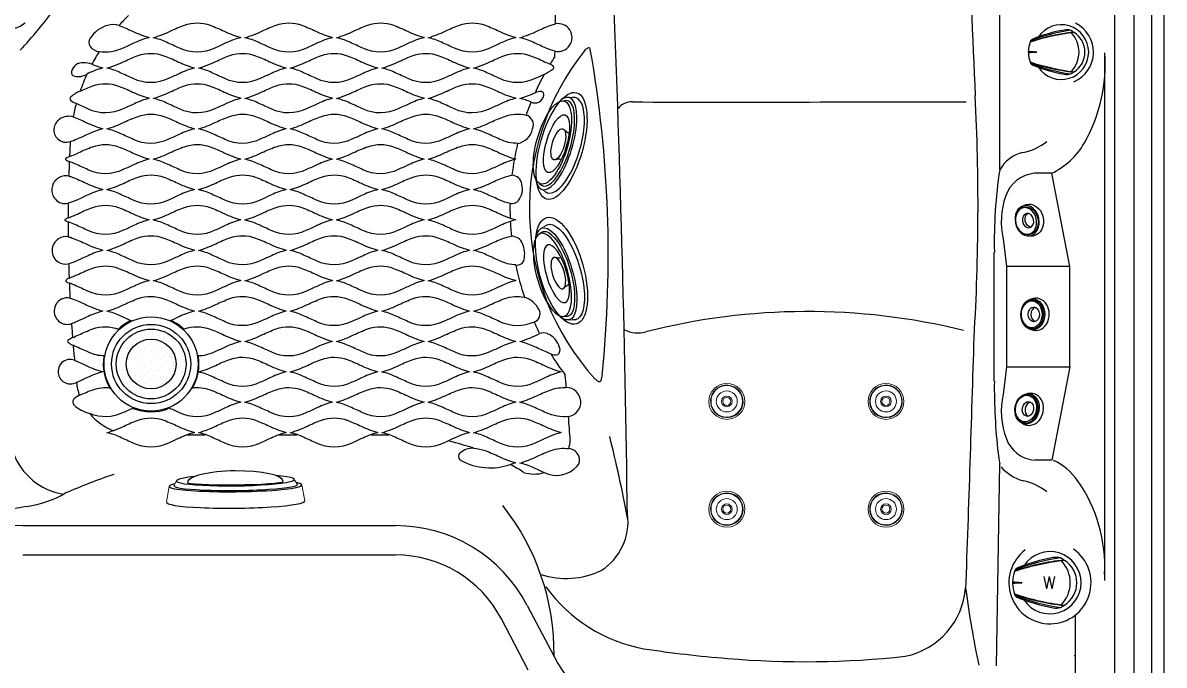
# Model space of a CAD drawing. Extents: x 943 to 1030, y 781 to 934.
# Drawn here: x 972.9 to 1030.1, y 821.5 to 853.8 of the extents above; entities that cross this region are included whole.
import ezdxf

# ---------------------------------------------------------------- set-up
doc = ezdxf.new("R2010")
doc.units = 0
doc.header["$MEASUREMENT"] = 0
doc.layers.add('1', color=4, linetype='Continuous')
doc.styles.get("Standard").update_dxf_attribs({"font": 'simplex.shx', "height": 20})

# ---------------------------------------------------------------- blocks, each defined once
blk = doc.blocks.new('2014AV')
at = {"layer": '1', "color": 4, "linetype": 'Continuous'}
for p, q in [((0.59, 1.004), (0.59, 0.984)), ((-1.575, 0.526), (-1.575, 0.501)), ((-1.575, -0.526), (-1.575, -0.501)), ((0.59, -1.004), (0.59, -0.984))]:
    blk.add_line(p, q, dxfattribs=at)
for centre, radius, start, end in [((-0.026, 0), 1.375, 213.7428, 146.1868), ((-1.341, 0.387), 0.29, 113.0683, 141.3707), ((1.395, -6.282), 7.499, 99.8076, 112.3308), ((0.245, 0.369), 0.749, 74.9364, 99.8197), ((-0.057, 0.071), 1.135, 55.2054, 64.0447), ((0, 0), 1.161, 301.8524, 58.1476), ((-0.289, 0), 1.391, 159.0842, 178.2857), ((-1.092, 0.334), 0.53, 153.9073, 159.3255), ((-0.289, 0), 1.391, 181.7148, 200.9164), ((-1.092, -0.334), 0.53, 200.6745, 206.0927), ((-1.341, -0.387), 0.29, 218.6293, 246.9317), ((1.395, 6.282), 7.499, 247.6692, 260.1924), ((0.245, -0.369), 0.749, 260.1803, 285.0636), ((-0.057, -0.071), 1.135, 295.9553, 304.7946)]:
    blk.add_arc(centre, radius, start, end, dxfattribs=at)
at = {"layer": '1', "color": 3, "linetype": 'Continuous'}
for centre, radius, start, end in [((1.863, -9.907), 10.984, 96.6541, 108.31), ((1.993, -10.4), 11.47, 96.9096, 108.1923), ((1.812, -8.247), 9.441, 98.3836, 110.9675), ((-0.553, 0), 1.42, 316.9149, 43.0851), ((1.993, 10.4), 11.47, 251.8075, 263.0906), ((1.863, 9.907), 10.984, 251.69, 263.3459), ((1.812, 8.247), 9.441, 249.0325, 261.6164)]:
    blk.add_arc(centre, radius, start, end, dxfattribs=at)
at = {"layer": '1', "color": 2, "linetype": 'Continuous'}
for centre, radius, start, end in [((-1.716, 0), 0.0554, 311.3619, 48.6386), ((15.926, 321.236), 321.68, 266.86338, 266.93396), ((-1.28, 0), 0.0163, 273.066, 86.934), ((16.137, -325.179), 325.628, 93.06604, 93.13577)]:
    blk.add_arc(centre, radius, start, end, dxfattribs=at)
blk = doc.blocks.new('2014WFV')
at = {"layer": '1', "color": 4, "linetype": 'Continuous'}
for p, q in [((-1.762, 0.598), (-1.762, 0.57)), ((-1.762, -0.598), (-1.762, -0.57))]:
    blk.add_line(p, q, dxfattribs=at)
at = {"layer": '1', "color": 2, "linetype": 'Continuous'}
for p, q in [((0.7, 1.141), (0.7, 1.119)), ((0.7, -1.141), (0.7, -1.119))]:
    blk.add_line(p, q, dxfattribs=at)
at = {"layer": '1', "color": 3, "linetype": 'Continuous'}
for centre, radius, start, end in [((2.09, -9.377), 10.735, 98.3836, 110.9675), ((2.295, -11.826), 13.042, 96.9096, 108.1923), ((2.148, -11.264), 12.49, 96.6541, 108.31), ((-0.599, 0), 1.615, 316.9149, 43.0851), ((18.138, 365.263), 365.768, 266.86338, 266.93396), ((-1.427, 0), 0.0185, 273.066, 86.934), ((18.378, -369.746), 370.258, 93.06604, 93.13577), ((2.295, 11.825), 13.042, 251.8075, 263.0906), ((2.148, 11.264), 12.49, 251.69, 263.3459), ((2.09, 9.377), 10.735, 249.0325, 261.6164)]:
    blk.add_arc(centre, radius, start, end, dxfattribs=at)
at = {"layer": '1', "color": 2, "linetype": 'Continuous'}
for centre, radius, start, end in [((1.615, -7.143), 8.527, 99.8076, 112.3308), ((0.308, 0.42), 0.851, 74.9364, 99.8197), ((-0.036, 0.081), 1.291, 55.2054, 64.0447), ((0.029, 0), 1.321, 301.8524, 58.1476), ((1.615, 7.143), 8.527, 247.6692, 260.1924), ((-0.036, -0.081), 1.291, 295.9553, 304.7946), ((0.308, -0.42), 0.851, 260.1803, 285.0636)]:
    blk.add_arc(centre, radius, start, end, dxfattribs=at)
at = {"layer": '1', "color": 4, "linetype": 'Continuous'}
for centre, radius, start, end in [((0, 0), 1.563, 213.7428, 146.1868), ((-1.212, 0.38), 0.603, 153.9073, 159.3255), ((-1.495, 0.44), 0.33, 113.0683, 141.3707), ((-0.299, 0), 1.581, 159.0842, 178.2857), ((-1.922, 0), 0.063, 311.3619, 48.6386), ((-0.299, 0), 1.581, 181.7148, 200.9164), ((-1.212, -0.38), 0.603, 200.6745, 206.0927), ((-1.495, -0.44), 0.33, 218.6293, 246.9317)]:
    blk.add_arc(centre, radius, start, end, dxfattribs=at)
at = {"layer": '1', "color": 3}
blk.add_text('W', height=0.625, dxfattribs=at).set_placement((-0.365, -0.312))
blk = doc.blocks.new('2014BFB2')
at = {"layer": '1', "color": 4}
for p, q in [((-0.758, 0.92), (-0.808, 0.714)), ((0.811, 0.701), (0.758, 0.92))]:
    blk.add_line(p, q, dxfattribs=at)
blk.add_ellipse((0, 0.82), major_axis=(-0.771, 0.004), ratio=0.780678, dxfattribs=at)
at = {"layer": '1', "color": 3}
blk.add_ellipse((0, 0.83), major_axis=(-0.712, 0.004), ratio=0.781405, start_param=5.484796, end_param=10.248405, dxfattribs=at)
for centre, major_axis, ratio in [((0, 0.875), (-0.676, 0.004), 0.770534), ((0, 0.772), (-0.368, -0.003), 0.772477)]:
    blk.add_ellipse(centre, major_axis=major_axis, ratio=ratio, dxfattribs=at)
at = {"layer": '1', "color": 4}
for centre, major_axis, ratio, start_param, end_param in [((0.001, 0.671), (-0.811, 0.009), 0.83229, 5.951544, 9.787217), ((0, 0.631), (-0.368, -0.003), 0.772477, 3.384368, 6.027652)]:
    blk.add_ellipse(centre, major_axis=major_axis, ratio=ratio, start_param=start_param, end_param=end_param, dxfattribs=at)
blk = doc.blocks.new('2014JS2')
at = {"layer": '1', "color": 4, "linetype": 'Continuous', "lineweight": 15}
for p, q in [((-2.331, 1.3), (-2.416, 0.934)), ((2.567, 0.934), (2.482, 1.3))]:
    blk.add_line(p, q, dxfattribs=at)
at = {"layer": '1', "color": 4, "linetype": 'Continuous'}
for centre, radius, start, end in [((-1.335, 0.648), 0.73, 8.2146, 30.4572), ((1.622, 0.603), 0.871, 151.5284, 170.3889)]:
    blk.add_arc(centre, radius, start, end, dxfattribs=at)
for centre, major_axis, ratio, start_param, end_param in [((0.075, 1.242), (-2.404, -0.002), 0.35119, 5.678823, 9.981284), ((0.075, 0.934), (-2.492, 0), 0.375367, 6.108581, 9.599382)]:
    blk.add_ellipse(centre, major_axis=major_axis, ratio=ratio, start_param=start_param, end_param=end_param, dxfattribs=at)
at = {"layer": '1', "color": 3, "linetype": 'Continuous'}
for centre, major_axis, ratio in [((0.073, 1.419), (-2.159, -0.019), 0.363798), ((0.076, 1.207), (-1.51, 0.005), 0.339788)]:
    blk.add_ellipse(centre, major_axis=major_axis, ratio=ratio, dxfattribs=at)
blk.add_ellipse((0.075, 1.274), major_axis=(-2.225, -0.006), ratio=0.35191, start_param=6.032094, end_param=9.675053, dxfattribs=at)
at = {"layer": '1', "color": 4, "linetype": 'Continuous'}
blk.add_ellipse((0.075, 1.111), major_axis=(-0.812, -0.002), ratio=0.373446, dxfattribs=at)
blk = doc.blocks.new('*X30')
at = {"color": 0}
for p, q in [((200.332, 336.627), (200.332, 336.627)), ((200.597, 336.892), (200.597, 336.892)), ((200.995, 336.76), (200.995, 336.76)), ((201.393, 336.627), (201.393, 336.627)), ((199.404, 336.229), (199.404, 336.229)), ((199.669, 336.494), (199.669, 336.494)), ((199.802, 336.097), (199.802, 336.097)), ((200.067, 336.362), (200.067, 336.362)), ((200.2, 335.964), (200.2, 335.964)), ((200.465, 336.229), (200.465, 336.229)), ((200.73, 336.494), (200.73, 336.494)), ((200.863, 336.097), (200.863, 336.097)), ((201.128, 336.362), (201.128, 336.362)), ((201.26, 335.964), (201.26, 335.964)), ((201.525, 336.229), (201.525, 336.229)), ((201.791, 336.494), (201.791, 336.494)), ((201.923, 336.097), (201.923, 336.097)), ((202.188, 336.362), (202.188, 336.362)), ((202.321, 335.964), (202.321, 335.964)), ((202.586, 336.229), (202.586, 336.229)), ((199.006, 335.301), (199.006, 335.301)), ((199.272, 335.566), (199.272, 335.566)), ((199.537, 335.832), (199.537, 335.832)), ((199.669, 335.434), (199.669, 335.434)), ((199.934, 335.699), (199.934, 335.699)), ((200.067, 335.301), (200.067, 335.301)), ((200.332, 335.566), (200.332, 335.566)), ((200.597, 335.832), (200.597, 335.832)), ((200.73, 335.434), (200.73, 335.434)), ((200.995, 335.699), (200.995, 335.699)), ((201.128, 335.301), (201.128, 335.301)), ((201.393, 335.566), (201.393, 335.566)), ((201.658, 335.832), (201.658, 335.832)), ((201.791, 335.434), (201.791, 335.434)), ((202.056, 335.699), (202.056, 335.699)), ((202.188, 335.301), (202.188, 335.301)), ((202.454, 335.566), (202.454, 335.566)), ((202.719, 335.832), (202.719, 335.832)), ((202.851, 335.434), (202.851, 335.434)), ((199.139, 334.903), (199.139, 334.903)), ((199.272, 334.506), (199.272, 334.506)), ((199.404, 335.169), (199.404, 335.169)), ((199.537, 334.771), (199.537, 334.771)), ((199.802, 335.036), (199.802, 335.036)), ((199.934, 334.638), (199.934, 334.638)), ((200.2, 334.903), (200.2, 334.903)), ((200.332, 334.506), (200.332, 334.506)), ((200.465, 335.169), (200.465, 335.169)), ((200.597, 334.771), (200.597, 334.771)), ((200.863, 335.036), (200.863, 335.036)), ((200.995, 334.638), (200.995, 334.638)), ((201.26, 334.903), (201.26, 334.903)), ((201.393, 334.506), (201.393, 334.506)), ((201.525, 335.169), (201.525, 335.169)), ((201.658, 334.771), (201.658, 334.771)), ((201.923, 335.036), (201.923, 335.036)), ((202.056, 334.638), (202.056, 334.638)), ((202.321, 334.903), (202.321, 334.903)), ((202.454, 334.506), (202.454, 334.506)), ((202.586, 335.169), (202.586, 335.169)), ((202.719, 334.771), (202.719, 334.771)), ((202.984, 335.036), (202.984, 335.036)), ((199.006, 334.241), (199.006, 334.241)), ((199.404, 334.108), (199.404, 334.108)), ((199.669, 334.373), (199.669, 334.373)), ((199.802, 333.975), (199.802, 333.975)), ((200.067, 334.241), (200.067, 334.241)), ((200.2, 333.843), (200.2, 333.843)), ((200.465, 334.108), (200.465, 334.108)), ((200.73, 334.373), (200.73, 334.373)), ((200.863, 333.975), (200.863, 333.975)), ((201.128, 334.241), (201.128, 334.241)), ((201.26, 333.843), (201.26, 333.843)), ((201.525, 334.108), (201.525, 334.108)), ((201.791, 334.373), (201.791, 334.373)), ((201.923, 333.975), (201.923, 333.975)), ((202.188, 334.241), (202.188, 334.241)), ((202.321, 333.843), (202.321, 333.843)), ((202.586, 334.108), (202.586, 334.108)), ((202.851, 334.373), (202.851, 334.373)), ((199.537, 333.71), (199.537, 333.71)), ((199.669, 333.312), (199.669, 333.312)), ((199.934, 333.578), (199.934, 333.578)), ((200.067, 333.18), (200.067, 333.18)), ((200.332, 333.445), (200.332, 333.445)), ((200.597, 333.71), (200.597, 333.71)), ((200.73, 333.312), (200.73, 333.312)), ((200.995, 333.578), (200.995, 333.578)), ((201.128, 333.18), (201.128, 333.18)), ((201.393, 333.445), (201.393, 333.445)), ((201.658, 333.71), (201.658, 333.71)), ((201.791, 333.312), (201.791, 333.312)), ((202.056, 333.578), (202.056, 333.578)), ((202.454, 333.445), (202.454, 333.445)), ((200.465, 333.047), (200.465, 333.047)), ((200.863, 332.915), (200.863, 332.915)), ((201.525, 333.047), (201.525, 333.047))]:
    blk.add_line(p, q, dxfattribs=at)
blk = doc.blocks.new('DRAIN')
at = {"layer": '1', "color": 2}
for radius in [1.75, 1.25]:
    blk.add_circle((0, 0), radius, dxfattribs=at)
at = {"layer": '1', "color": 3, "xscale": 0.8339416050646733, "yscale": 0.8339416050646733, "zscale": 0.8339416050646733}
blk.add_blockref('*X30', (-167.604, -279.291), dxfattribs=at)
blk = doc.blocks.new('2014L2')
at = {"layer": '1', "color": 3, "linetype": 'Continuous', "lineweight": 15}
for p, q in [((-3.076, 1.393), (-3.203, 1.152)), ((2.997, 1.152), (2.841, 1.404))]:
    blk.add_line(p, q, dxfattribs=at)
at = {"layer": '1', "color": 4, "linetype": 'Continuous', "lineweight": 15}
for p, q in [((-3.443, 1.125), (-3.586, 0.323)), ((3.356, 0.323), (3.214, 1.125))]:
    blk.add_line(p, q, dxfattribs=at)
at = {"layer": '1', "color": 2, "linetype": 'Continuous'}
blk.add_ellipse((-0.115, 1.312), major_axis=(-2.4, -0.002), ratio=0.230702, start_param=3.141593, end_param=6.283185, dxfattribs=at)
at = {"layer": '1', "color": 4, "linetype": 'Continuous'}
for centre, major_axis, ratio, start_param, end_param in [((-0.115, 1.125), (-3.329, 0), 0.091781, 5.867673, 9.84029), ((-0.115, 0.323), (-3.471, 0), 0.095239, 6.249456, 9.458508)]:
    blk.add_ellipse(centre, major_axis=major_axis, ratio=ratio, start_param=start_param, end_param=end_param, dxfattribs=at)
at = {"layer": '1', "color": 3, "linetype": 'Continuous'}
for centre, major_axis, ratio, start_param, end_param in [((-0.118, 1.398), (-2.959, -0.005), 0.096023, 5.474081, 10.237444), ((-0.103, 1.152), (-3.1, 0), 0.087249, 6.191747, 9.53276), ((-0.115, 1.312), (-2.4, -0.002), 0.060609, 0, 3.117594)]:
    blk.add_ellipse(centre, major_axis=major_axis, ratio=ratio, start_param=start_param, end_param=end_param, dxfattribs=at)
blk = doc.blocks.new('2014MJ6')
at = {"layer": '1', "color": 4, "linetype": 'Continuous', "lineweight": 15}
for radius in [0.901, 0.268, 0.2]:
    blk.add_circle((0, 0), radius, dxfattribs=at)
at = {"layer": '1', "color": 3, "linetype": 'Continuous', "lineweight": 15}
for radius in [0.793, 0.526]:
    blk.add_circle((0, 0), radius, dxfattribs=at)
for start, end in [(86.0124, 266.0124), (266.0124, 86.0124)]:
    blk.add_arc((0, 0), 0.817, start, end, dxfattribs=at)
blk = doc.blocks.new('2018 ARA NXT')
at = {"layer": '1', "color": 3, "linetype": 'Continuous'}
for p, q in [((84.467, 72.459), (84.467, 43.459)), ((85.467, 43.459), (85.467, 72.459)), ((86.354, 43.459), (86.354, 72.459)), ((78.715, 43.215), (78.715, 51.329)), ((81.325, 43.03), (80.467, 43.03)), ((82.228, 38.346), (81.325, 43.03)), ((84.467, 43.459), (84.467, 14.459)), ((85.467, 14.459), (85.467, 43.459)), ((86.354, 14.459), (86.354, 43.459)), ((78.88, 39.733), (79.05, 38.346)), ((78.444, 32.589), (78.444, 39.075)), ((79.05, 38.346), (79.05, 33.317)), ((82.231, 38.347), (82.228, 38.346)), ((82.231, 33.317), (82.231, 38.347)), ((79.05, 33.317), (78.881, 31.931)), ((82.228, 33.317), (81.325, 28.634)), ((82.228, 33.317), (82.231, 33.317)), ((78.554, 18.314), (78.713, 28.462)), ((29.687, 25.342), (48.39, 25.342)), ((29.687, 23.875), (48.39, 23.875)), ((55.004, 21.341), (56.348, 18.776)), ((55.049, 18.095), (53.705, 20.66)), ((82.453, 18.823), (82.518, 18.823))]:
    blk.add_line(p, q, dxfattribs=at)
at = {"layer": '1', "color": 2, "linetype": 'Continuous'}
for p, q in [((83.984, 22.59), (83.984, 49.074)), ((82.228, 38.346), (79.05, 38.346)), ((79.05, 33.317), (82.228, 33.317)), ((38.832, 29.884), (37.935, 29.884)), ((43.447, 29.884), (42.55, 29.884)), ((48.062, 29.884), (47.165, 29.884))]:
    blk.add_line(p, q, dxfattribs=at)
at = {"layer": '1', "color": 3}
blk.add_line((81.325, 28.634), (80.435, 28.636), dxfattribs=at)
at = {"layer": '1', "color": 4, "linetype": 'Continuous'}
blk.add_lwpolyline([(-0.033, 5.931, 0.227781), (5.939, -0.041), (80.996, -0.041, 0.227781), (86.967, 5.931), (86.967, 80.988, 0.227781), (80.996, 86.959), (5.939, 86.959, 0.227781), (-0.033, 80.988)], format="xyb", close=True, dxfattribs=at)
at = {"layer": '1', "color": 3, "linetype": 'Continuous'}
for points in [[(34.513, 50.45, -0.024311), (35.194, 50.158, 0.045551), (36.034, 49.844, 0.049622), (35.284, 49.569, -0.004326), (34.726, 49.316, -0.154658), (33.519, 49.133, -0.154658)], [(56.398, 49.156, -0.057962), (55.957, 49.309, -0.007538), (55.303, 49.605, 0.055923), (54.629, 49.835, 0.040171), (55.49, 50.166, -0.028895), (56.197, 50.465, -0.030632), (56.42, 50.53, -0.030632)], [(55.855, 47.992, -0.003512), (55.402, 47.788, -0.230611), (53.633, 47.781, -0.007538), (52.979, 48.077, 0.055923), (52.306, 48.307, 0.040171), (53.166, 48.638, -0.028895), (53.873, 48.937, -0.17592), (55.167, 48.93, -0.025087), (55.87, 48.63, 0.015555), (56.15, 48.506, 0.015555)], [(33.155, 48.504, 0.029737), (33.711, 48.316, 0.049622), (32.96, 48.041, -0.000352), (32.915, 48.02, -0.000352)], [(32.564, 47.152, -0.025813), (33.197, 47.415, -0.17592), (34.491, 47.408, -0.025087), (35.194, 47.108, 0.045551), (36.034, 46.794, 0.049622), (35.284, 46.519, -0.004326), (34.726, 46.266, -0.230611), (32.957, 46.259, -0.006778), (32.368, 46.525, -0.006778)], [(55.193, 46.605, 0.046446), (54.629, 46.785, 0.035576), (55.395, 47.071, 0.035576)], [(32.211, 45.864, -0.023568), (32.87, 45.58, 0.045551), (33.711, 45.266, 0.049622), (32.96, 44.991, -0.004326), (32.402, 44.738, -0.044305), (32.069, 44.609, -0.044305)], [(54.522, 44.53, -0.114286), (53.633, 44.731, -0.007538), (52.979, 45.027, 0.055923), (52.306, 45.257, 0.040171), (53.166, 45.588, -0.028895), (53.873, 45.887, -0.143991), (54.941, 45.948, -0.143991)], [(32.032, 43.87, 0.021688), (32.49, 44.066, -0.028895), (33.197, 44.365, -0.17592), (34.491, 44.358, -0.025087), (35.194, 44.058, 0.045551), (36.034, 43.744, 0.049622), (35.284, 43.469, -0.004326), (34.726, 43.216, -0.230611), (32.957, 43.209, -0.007538), (32.303, 43.505, 0.023881), (32.021, 43.622, 0.023881)], [(31.995, 42.885, -0.023907), (32.167, 42.83, -0.025087), (32.87, 42.53, 0.045551), (33.711, 42.216, 0.049622), (32.96, 41.941, -0.004326), (32.402, 41.688, -0.057659), (31.965, 41.532, -0.057659)], [(54.139, 41.515, -0.066246), (53.633, 41.681, -0.007538), (52.979, 41.977, 0.055923), (52.306, 42.207, 0.040171), (53.166, 42.538, -0.028895), (53.873, 42.837, -0.049329), (54.235, 42.928, -0.049329)], [(31.959, 40.793, 0.025097), (32.49, 41.016, -0.028895), (33.197, 41.315, -0.17592), (34.491, 41.308, -0.025087), (35.194, 41.008, 0.045551), (36.034, 40.694, 0.049622), (35.284, 40.419, -0.004326), (34.726, 40.166, -0.230611), (32.957, 40.159, -0.007538), (32.303, 40.455, 0.029129), (31.958, 40.594, 0.029129)], [(31.962, 39.843, -0.028401), (32.167, 39.78, -0.025087), (32.87, 39.48, 0.045551), (33.711, 39.166, 0.049622), (32.96, 38.891, -0.004326), (32.402, 38.638, -0.054785), (31.987, 38.487, -0.054785)], [(54.427, 38.432, -0.10237), (53.633, 38.631, -0.007538), (52.979, 38.927, 0.055923), (52.306, 39.157, 0.040171), (53.166, 39.488, -0.028895), (53.873, 39.787, -0.045445), (54.206, 39.873, -0.045445)], [(32.011, 37.762, 0.022672), (32.49, 37.966, -0.028895), (33.197, 38.265, -0.17592), (34.491, 38.258, -0.025087), (35.194, 37.958, 0.045551), (36.034, 37.644, 0.049622), (35.284, 37.369, -0.004326), (34.726, 37.116, -0.230611), (32.957, 37.109, -0.007538), (32.303, 37.405, 0.023971), (32.02, 37.522, 0.023971)], [(32.055, 36.768, -0.015628), (32.167, 36.73, -0.025087), (32.87, 36.43, 0.045551), (33.711, 36.116, 0.049622), (32.96, 35.841, -0.004326), (32.402, 35.588, -0.036078), (32.132, 35.478, -0.036078)], [(35.161, 35.613, -0.006711), (34.579, 35.877, 0.055923), (33.906, 36.107, 0.040171), (34.766, 36.438, -0.028895), (35.473, 36.737, -0.17592), (36.767, 36.73, -0.025087), (37.47, 36.43, 0.045551), (38.311, 36.116, 0.049622), (37.56, 35.841, -0.003758), (37.076, 35.62, -0.003758)], [(55.35, 35.563, -0.223179), (53.633, 35.581, -0.007538), (52.979, 35.877, 0.055923), (52.306, 36.107, 0.040171), (53.166, 36.438, -0.028895), (53.873, 36.737, -0.133246), (54.863, 36.815, -0.133246)], [(32.183, 34.779, 0.01461), (32.49, 34.916, -0.028895), (33.197, 35.215, -0.17592), (34.491, 35.208, -0.001237), (34.527, 35.195, -0.001237)], [(37.731, 35.191, -0.002663), (37.797, 35.215, -0.17592), (39.091, 35.208, -0.025087), (39.794, 34.908, 0.045551), (40.634, 34.594, 0.049622), (39.884, 34.319, -0.004326), (39.326, 34.066, -0.112187), (38.455, 33.859, -0.112187)], [(56.191, 33.964, -0.031306), (55.957, 34.059, -0.007538), (55.303, 34.355, 0.055923), (54.629, 34.585, 0.046722), (55.625, 34.983)], [(33.798, 33.859, -0.108312), (32.957, 34.059, -0.007538), (32.303, 34.355, 0.007594), (32.214, 34.395)], [(32.282, 33.637, -0.021079), (32.87, 33.38, 0.045551), (33.711, 33.066, 0.049622), (32.96, 32.791, -0.004326), (32.402, 32.538, -0.003252), (32.378, 32.526, -0.003252)], [(32.528, 31.885, -0.027306), (33.197, 32.165, -0.120018), (34.09, 32.258, -0.120018)], [(38.162, 32.256, -0.125155), (39.091, 32.158, -0.025087), (39.794, 31.858, 0.045551), (40.634, 31.544, 0.049622), (39.884, 31.269, -0.004326), (39.326, 31.016, -0.230611), (37.557, 31.009, -0.006423), (36.999, 31.26, -0.006423)], [(57.074, 30.823, -0.143123), (55.957, 31.009, -0.007538), (55.303, 31.305, 0.055923), (54.629, 31.535, 0.040171), (55.49, 31.866, -0.028895), (56.197, 32.165, -0.103056), (56.963, 32.271, -0.103056)], [(35.26, 31.258, -0.004141), (34.726, 31.016, -0.217463), (33.049, 30.968)], [(52.316, 29.224, -0.077787), (52.891, 29.108, -0.025087), (53.594, 28.808, 0.045551), (54.434, 28.494, 0.018168), (54.153, 28.411, 0.018168)], [(55.857, 28.003, -0.006397), (55.303, 28.255, 0.055923), (54.629, 28.485, 0.040171), (55.49, 28.816, -0.028895), (56.197, 29.115, -0.1194), (57.085, 29.209, -0.1194)]]:
    blk.add_lwpolyline(points, format="xyb", dxfattribs=at)
for points in [[(39.884, 49.569, -0.004326), (39.326, 49.316, -0.230611), (37.557, 49.309, -0.007538), (36.903, 49.605, 0.055923), (36.229, 49.835, 0.040171), (37.09, 50.166, -0.028895), (37.797, 50.465, -0.17592), (39.091, 50.458, -0.025087), (39.794, 50.158, 0.045551), (40.634, 49.844, 0.049622)], [(44.484, 49.569, -0.004326), (43.926, 49.316, -0.230611), (42.157, 49.309, -0.007538), (41.503, 49.605, 0.055923), (40.829, 49.835, 0.040171), (41.69, 50.166, -0.028895), (42.397, 50.465, -0.17592), (43.691, 50.458, -0.025087), (44.394, 50.158, 0.045551), (45.234, 49.844, 0.049622)], [(49.084, 49.569, -0.004326), (48.526, 49.316, -0.230611), (46.757, 49.309, -0.007538), (46.103, 49.605, 0.055923), (45.429, 49.835, 0.040171), (46.29, 50.166, -0.028895), (46.997, 50.465, -0.17592), (48.291, 50.458, -0.025087), (48.994, 50.158, 0.045551), (49.834, 49.844, 0.049622)], [(53.684, 49.569, -0.004326), (53.126, 49.316, -0.230611), (51.357, 49.309, -0.007538), (50.703, 49.605, 0.055923), (50.029, 49.835, 0.040171), (50.89, 50.166, -0.028895), (51.597, 50.465, -0.17592), (52.891, 50.458, -0.025087), (53.594, 50.158, 0.045551), (54.434, 49.844, 0.049622)], [(37.56, 48.041, -0.004326), (37.002, 47.788, -0.230611), (35.233, 47.781, -0.007538), (34.579, 48.077, 0.055923), (33.906, 48.307, 0.040171), (34.766, 48.638, -0.028895), (35.473, 48.937, -0.17592), (36.767, 48.93, -0.025087), (37.47, 48.63, 0.045551), (38.311, 48.316, 0.049622)], [(42.16, 48.041, -0.004326), (41.602, 47.788, -0.230611), (39.833, 47.781, -0.007538), (39.179, 48.077, 0.055923), (38.506, 48.307, 0.040171), (39.366, 48.638, -0.028895), (40.073, 48.937, -0.17592), (41.367, 48.93, -0.025087), (42.07, 48.63, 0.045551), (42.911, 48.316, 0.049622)], [(46.76, 48.041, -0.004326), (46.202, 47.788, -0.230611), (44.433, 47.781, -0.007538), (43.779, 48.077, 0.055923), (43.106, 48.307, 0.040171), (43.966, 48.638, -0.028895), (44.673, 48.937, -0.17592), (45.967, 48.93, -0.025087), (46.67, 48.63, 0.045551), (47.511, 48.316, 0.049622)], [(51.36, 48.041, -0.004326), (50.802, 47.788, -0.230611), (49.033, 47.781, -0.007538), (48.379, 48.077, 0.055923), (47.706, 48.307, 0.040171), (48.566, 48.638, -0.028895), (49.273, 48.937, -0.17592), (50.567, 48.93, -0.025087), (51.27, 48.63, 0.045551), (52.111, 48.316, 0.049622)], [(39.884, 46.519, -0.004326), (39.326, 46.266, -0.230611), (37.557, 46.259, -0.007538), (36.903, 46.555, 0.055923), (36.229, 46.785, 0.040171), (37.09, 47.116, -0.028895), (37.797, 47.415, -0.17592), (39.091, 47.408, -0.025087), (39.794, 47.108, 0.045551), (40.634, 46.794, 0.049622)], [(44.484, 46.519, -0.004326), (43.926, 46.266, -0.230611), (42.157, 46.259, -0.007538), (41.503, 46.555, 0.055923), (40.829, 46.785, 0.040171), (41.69, 47.116, -0.028895), (42.397, 47.415, -0.17592), (43.691, 47.408, -0.025087), (44.394, 47.108, 0.045551), (45.234, 46.794, 0.049622)], [(49.084, 46.519, -0.004326), (48.526, 46.266, -0.230611), (46.757, 46.259, -0.007538), (46.103, 46.555, 0.055923), (45.429, 46.785, 0.040171), (46.29, 47.116, -0.028895), (46.997, 47.415, -0.17592), (48.291, 47.408, -0.025087), (48.994, 47.108, 0.045551), (49.834, 46.794, 0.049622)], [(53.684, 46.519, -0.004326), (53.126, 46.266, -0.230611), (51.357, 46.259, -0.007538), (50.703, 46.555, 0.055923), (50.029, 46.785, 0.040171), (50.89, 47.116, -0.028895), (51.597, 47.415, -0.17592), (52.891, 47.408, -0.025087), (53.594, 47.108, 0.045551), (54.434, 46.794, 0.049622)], [(37.56, 44.991, -0.004326), (37.002, 44.738, -0.230611), (35.233, 44.731, -0.007538), (34.579, 45.027, 0.055923), (33.906, 45.257, 0.040171), (34.766, 45.588, -0.028895), (35.473, 45.887, -0.17592), (36.767, 45.88, -0.025087), (37.47, 45.58, 0.045551), (38.311, 45.266, 0.049622)], [(42.16, 44.991, -0.004326), (41.602, 44.738, -0.230611), (39.833, 44.731, -0.007538), (39.179, 45.027, 0.055923), (38.506, 45.257, 0.040171), (39.366, 45.588, -0.028895), (40.073, 45.887, -0.17592), (41.367, 45.88, -0.025087), (42.07, 45.58, 0.045551), (42.911, 45.266, 0.049622)], [(46.76, 44.991, -0.004326), (46.202, 44.738, -0.230611), (44.433, 44.731, -0.007538), (43.779, 45.027, 0.055923), (43.106, 45.257, 0.040171), (43.966, 45.588, -0.028895), (44.673, 45.887, -0.17592), (45.967, 45.88, -0.025087), (46.67, 45.58, 0.045551), (47.511, 45.266, 0.049622)], [(51.36, 44.991, -0.004326), (50.802, 44.738, -0.230611), (49.033, 44.731, -0.007538), (48.379, 45.027, 0.055923), (47.706, 45.257, 0.040171), (48.566, 45.588, -0.028895), (49.273, 45.887, -0.17592), (50.567, 45.88, -0.025087), (51.27, 45.58, 0.045551), (52.111, 45.266, 0.049622)], [(39.884, 43.469, -0.004326), (39.326, 43.216, -0.230611), (37.557, 43.209, -0.007538), (36.903, 43.505, 0.055923), (36.229, 43.735, 0.040171), (37.09, 44.066, -0.028895), (37.797, 44.365, -0.17592), (39.091, 44.358, -0.025087), (39.794, 44.058, 0.045551), (40.634, 43.744, 0.049622)], [(44.484, 43.469, -0.004326), (43.926, 43.216, -0.230611), (42.157, 43.209, -0.007538), (41.503, 43.505, 0.055923), (40.829, 43.735, 0.040171), (41.69, 44.066, -0.028895), (42.397, 44.365, -0.17592), (43.691, 44.358, -0.025087), (44.394, 44.058, 0.045551), (45.234, 43.744, 0.049622)], [(49.084, 43.469, -0.004326), (48.526, 43.216, -0.230611), (46.757, 43.209, -0.007538), (46.103, 43.505, 0.055923), (45.429, 43.735, 0.040171), (46.29, 44.066, -0.028895), (46.997, 44.365, -0.17592), (48.291, 44.358, -0.025087), (48.994, 44.058, 0.045551), (49.834, 43.744, 0.049622)], [(53.684, 43.469, -0.004326), (53.126, 43.216, -0.230611), (51.357, 43.209, -0.007538), (50.703, 43.505, 0.055923), (50.029, 43.735, 0.040171), (50.89, 44.066, -0.028895), (51.597, 44.365, -0.17592), (52.891, 44.358, -0.025087), (53.594, 44.058, 0.045551), (54.434, 43.744, 0.049622)], [(37.56, 41.941, -0.004326), (37.002, 41.688, -0.230611), (35.233, 41.681, -0.007538), (34.579, 41.977, 0.055923), (33.906, 42.207, 0.040171), (34.766, 42.538, -0.028895), (35.473, 42.837, -0.17592), (36.767, 42.83, -0.025087), (37.47, 42.53, 0.045551), (38.311, 42.216, 0.049622)], [(42.16, 41.941, -0.004326), (41.602, 41.688, -0.230611), (39.833, 41.681, -0.007538), (39.179, 41.977, 0.055923), (38.506, 42.207, 0.040171), (39.366, 42.538, -0.028895), (40.073, 42.837, -0.17592), (41.367, 42.83, -0.025087), (42.07, 42.53, 0.045551), (42.911, 42.216, 0.049622)], [(46.76, 41.941, -0.004326), (46.202, 41.688, -0.230611), (44.433, 41.681, -0.007538), (43.779, 41.977, 0.055923), (43.106, 42.207, 0.040171), (43.966, 42.538, -0.028895), (44.673, 42.837, -0.17592), (45.967, 42.83, -0.025087), (46.67, 42.53, 0.045551), (47.511, 42.216, 0.049622)], [(51.36, 41.941, -0.004326), (50.802, 41.688, -0.230611), (49.033, 41.681, -0.007538), (48.379, 41.977, 0.055923), (47.706, 42.207, 0.040171), (48.566, 42.538, -0.028895), (49.273, 42.837, -0.17592), (50.567, 42.83, -0.025087), (51.27, 42.53, 0.045551), (52.111, 42.216, 0.049622)], [(39.884, 40.419, -0.004326), (39.326, 40.166, -0.230611), (37.557, 40.159, -0.007538), (36.903, 40.455, 0.055923), (36.229, 40.685, 0.040171), (37.09, 41.016, -0.028895), (37.797, 41.315, -0.17592), (39.091, 41.308, -0.025087), (39.794, 41.008, 0.045551), (40.634, 40.694, 0.049622)], [(44.484, 40.419, -0.004326), (43.926, 40.166, -0.230611), (42.157, 40.159, -0.007538), (41.503, 40.455, 0.055923), (40.829, 40.685, 0.040171), (41.69, 41.016, -0.028895), (42.397, 41.315, -0.17592), (43.691, 41.308, -0.025087), (44.394, 41.008, 0.045551), (45.234, 40.694, 0.049622)], [(49.084, 40.419, -0.004326), (48.526, 40.166, -0.230611), (46.757, 40.159, -0.007538), (46.103, 40.455, 0.055923), (45.429, 40.685, 0.040171), (46.29, 41.016, -0.028895), (46.997, 41.315, -0.17592), (48.291, 41.308, -0.025087), (48.994, 41.008, 0.045551), (49.834, 40.694, 0.049622)], [(53.684, 40.419, -0.004326), (53.126, 40.166, -0.230611), (51.357, 40.159, -0.007538), (50.703, 40.455, 0.055923), (50.029, 40.685, 0.040171), (50.89, 41.016, -0.028895), (51.597, 41.315, -0.17592), (52.891, 41.308, -0.025087), (53.594, 41.008, 0.045551), (54.434, 40.694, 0.049622)], [(37.56, 38.891, -0.004326), (37.002, 38.638, -0.230611), (35.233, 38.631, -0.007538), (34.579, 38.927, 0.055923), (33.906, 39.157, 0.040171), (34.766, 39.488, -0.028895), (35.473, 39.787, -0.17592), (36.767, 39.78, -0.025087), (37.47, 39.48, 0.045551), (38.311, 39.166, 0.049622)], [(42.16, 38.891, -0.004326), (41.602, 38.638, -0.230611), (39.833, 38.631, -0.007538), (39.179, 38.927, 0.055923), (38.506, 39.157, 0.040171), (39.366, 39.488, -0.028895), (40.073, 39.787, -0.17592), (41.367, 39.78, -0.025087), (42.07, 39.48, 0.045551), (42.911, 39.166, 0.049622)], [(46.76, 38.891, -0.004326), (46.202, 38.638, -0.230611), (44.433, 38.631, -0.007538), (43.779, 38.927, 0.055923), (43.106, 39.157, 0.040171), (43.966, 39.488, -0.028895), (44.673, 39.787, -0.17592), (45.967, 39.78, -0.025087), (46.67, 39.48, 0.045551), (47.511, 39.166, 0.049622)], [(51.36, 38.891, -0.004326), (50.802, 38.638, -0.230611), (49.033, 38.631, -0.007538), (48.379, 38.927, 0.055923), (47.706, 39.157, 0.040171), (48.566, 39.488, -0.028895), (49.273, 39.787, -0.17592), (50.567, 39.78, -0.025087), (51.27, 39.48, 0.045551), (52.111, 39.166, 0.049622)], [(39.884, 37.369, -0.004326), (39.326, 37.116, -0.230611), (37.557, 37.109, -0.007538), (36.903, 37.405, 0.055923), (36.229, 37.635, 0.040171), (37.09, 37.966, -0.028895), (37.797, 38.265, -0.17592), (39.091, 38.258, -0.025087), (39.794, 37.958, 0.045551), (40.634, 37.644, 0.049622)], [(44.484, 37.369, -0.004326), (43.926, 37.116, -0.230611), (42.157, 37.109, -0.007538), (41.503, 37.405, 0.055923), (40.829, 37.635, 0.040171), (41.69, 37.966, -0.028895), (42.397, 38.265, -0.17592), (43.691, 38.258, -0.025087), (44.394, 37.958, 0.045551), (45.234, 37.644, 0.049622)], [(49.084, 37.369, -0.004326), (48.526, 37.116, -0.230611), (46.757, 37.109, -0.007538), (46.103, 37.405, 0.055923), (45.429, 37.635, 0.040171), (46.29, 37.966, -0.028895), (46.997, 38.265, -0.17592), (48.291, 38.258, -0.025087), (48.994, 37.958, 0.045551), (49.834, 37.644, 0.049622)], [(53.684, 37.369, -0.004326), (53.126, 37.116, -0.230611), (51.357, 37.109, -0.007538), (50.703, 37.405, 0.055923), (50.029, 37.635, 0.040171), (50.89, 37.966, -0.028895), (51.597, 38.265, -0.17592), (52.891, 38.258, -0.025087), (53.594, 37.958, 0.045551), (54.434, 37.644, 0.049622)], [(42.16, 35.841, -0.004326), (41.602, 35.588, -0.230611), (39.833, 35.581, -0.007538), (39.179, 35.877, 0.055923), (38.506, 36.107, 0.040171), (39.366, 36.438, -0.028895), (40.073, 36.737, -0.17592), (41.367, 36.73, -0.025087), (42.07, 36.43, 0.045551), (42.911, 36.116, 0.049622)], [(46.76, 35.841, -0.004326), (46.202, 35.588, -0.230611), (44.433, 35.581, -0.007538), (43.779, 35.877, 0.055923), (43.106, 36.107, 0.040171), (43.966, 36.438, -0.028895), (44.673, 36.737, -0.17592), (45.967, 36.73, -0.025087), (46.67, 36.43, 0.045551), (47.511, 36.116, 0.049622)], [(51.36, 35.841, -0.004326), (50.802, 35.588, -0.230611), (49.033, 35.581, -0.007538), (48.379, 35.877, 0.055923), (47.706, 36.107, 0.040171), (48.566, 36.438, -0.028895), (49.273, 36.737, -0.17592), (50.567, 36.73, -0.025087), (51.27, 36.43, 0.045551), (52.111, 36.116, 0.049622)], [(44.484, 34.319, -0.004326), (43.926, 34.066, -0.230611), (42.157, 34.059, -0.007538), (41.503, 34.355, 0.055923), (40.829, 34.585, 0.040171), (41.69, 34.916, -0.028895), (42.397, 35.215, -0.17592), (43.691, 35.208, -0.025087), (44.394, 34.908, 0.045551), (45.234, 34.594, 0.049622)], [(49.084, 34.319, -0.004326), (48.526, 34.066, -0.230611), (46.757, 34.059, -0.007538), (46.103, 34.355, 0.055923), (45.429, 34.585, 0.040171), (46.29, 34.916, -0.028895), (46.997, 35.215, -0.17592), (48.291, 35.208, -0.025087), (48.994, 34.908, 0.045551), (49.834, 34.594, 0.049622)], [(53.684, 34.319, -0.004326), (53.126, 34.066, -0.230611), (51.357, 34.059, -0.007538), (50.703, 34.355, 0.055923), (50.029, 34.585, 0.040171), (50.89, 34.916, -0.028895), (51.597, 35.215, -0.17592), (52.891, 35.208, -0.025087), (53.594, 34.908, 0.045551), (54.434, 34.594, 0.049622)], [(42.16, 32.791, -0.004326), (41.602, 32.538, -0.230611), (39.833, 32.531, -0.007538), (39.179, 32.827, 0.055923), (38.506, 33.057, 0.040171), (39.366, 33.388, -0.028895), (40.073, 33.687, -0.17592), (41.367, 33.68, -0.025087), (42.07, 33.38, 0.045551), (42.911, 33.066, 0.049622)], [(46.76, 32.791, -0.004326), (46.202, 32.538, -0.230611), (44.433, 32.531, -0.007538), (43.779, 32.827, 0.055923), (43.106, 33.057, 0.040171), (43.966, 33.388, -0.028895), (44.673, 33.687, -0.17592), (45.967, 33.68, -0.025087), (46.67, 33.38, 0.045551), (47.511, 33.066, 0.049622)], [(51.36, 32.791, -0.004326), (50.802, 32.538, -0.230611), (49.033, 32.531, -0.007538), (48.379, 32.827, 0.055923), (47.706, 33.057, 0.040171), (48.566, 33.388, -0.028895), (49.273, 33.687, -0.17592), (50.567, 33.68, -0.025087), (51.27, 33.38, 0.045551), (52.111, 33.066, 0.049622)], [(55.96, 32.791, -0.004326), (55.402, 32.538, -0.230611), (53.633, 32.531, -0.007538), (52.979, 32.827, 0.055923), (52.306, 33.057, 0.040171), (53.166, 33.388, -0.028895), (53.873, 33.687, -0.17592), (55.167, 33.68, -0.025087), (55.87, 33.38, 0.045551), (56.711, 33.066, 0.049622)], [(44.484, 31.269, -0.004326), (43.926, 31.016, -0.230611), (42.157, 31.009, -0.007538), (41.503, 31.305, 0.055923), (40.829, 31.535, 0.040171), (41.69, 31.866, -0.028895), (42.397, 32.165, -0.17592), (43.691, 32.158, -0.025087), (44.394, 31.858, 0.045551), (45.234, 31.544, 0.049622)], [(49.084, 31.269, -0.004326), (48.526, 31.016, -0.230611), (46.757, 31.009, -0.007538), (46.103, 31.305, 0.055923), (45.429, 31.535, 0.040171), (46.29, 31.866, -0.028895), (46.997, 32.165, -0.17592), (48.291, 32.158, -0.025087), (48.994, 31.858, 0.045551), (49.834, 31.544, 0.049622)], [(53.684, 31.269, -0.004326), (53.126, 31.016, -0.230611), (51.357, 31.009, -0.007538), (50.703, 31.305, 0.055923), (50.029, 31.535, 0.040171), (50.89, 31.866, -0.028895), (51.597, 32.165, -0.17592), (52.891, 32.158, -0.025087), (53.594, 31.858, 0.045551), (54.434, 31.544, 0.049622)], [(37.56, 29.741, -0.004326), (37.002, 29.488, -0.230611), (35.233, 29.481, -0.007538), (34.579, 29.777, 0.055923), (33.906, 30.007, 0.040171), (34.766, 30.338, -0.028895), (35.473, 30.637, -0.17592), (36.767, 30.63, -0.025087), (37.47, 30.33, 0.045551), (38.311, 30.016, 0.049622)], [(42.16, 29.741, -0.004326), (41.602, 29.488, -0.230611), (39.833, 29.481, -0.007538), (39.179, 29.777, 0.055923), (38.506, 30.007, 0.040171), (39.366, 30.338, -0.028895), (40.073, 30.637, -0.17592), (41.367, 30.63, -0.025087), (42.07, 30.33, 0.045551), (42.911, 30.016, 0.049622)], [(46.76, 29.741, -0.004326), (46.202, 29.488, -0.230611), (44.433, 29.481, -0.007538), (43.779, 29.777, 0.055923), (43.106, 30.007, 0.040171), (43.966, 30.338, -0.028895), (44.673, 30.637, -0.17592), (45.967, 30.63, -0.025087), (46.67, 30.33, 0.045551), (47.511, 30.016, 0.049622)], [(51.36, 29.741, -0.004326), (50.802, 29.488, -0.230611), (49.033, 29.481, -0.007538), (48.379, 29.777, 0.055923), (47.706, 30.007, 0.040171), (48.566, 30.338, -0.028895), (49.273, 30.637, -0.17592), (50.567, 30.63, -0.025087), (51.27, 30.33, 0.045551), (52.111, 30.016, 0.049622)], [(55.96, 29.741, -0.004326), (55.402, 29.488, -0.230611), (53.633, 29.481, -0.007538), (52.979, 29.777, 0.055923), (52.306, 30.007, 0.040171), (53.166, 30.338, -0.028895), (53.873, 30.637, -0.17592), (55.167, 30.63, -0.025087), (55.87, 30.33, 0.045551), (56.711, 30.016, 0.049622)]]:
    blk.add_lwpolyline(points, format="xyb", close=True, dxfattribs=at)
blk.add_lwpolyline([(55.626, 34.981), (55.626, 34.981)], dxfattribs=at)
blk.add_circle((36.127, 33.456), 2.363, dxfattribs=at)
at = {"layer": '1', "color": 2, "linetype": 'Continuous'}
blk.add_circle((36.127, 33.456), 1.987, dxfattribs=at)
for centre, radius, start, end in [((483.31, 67.003), 406.319, 181.57065, 182.83462), ((-290.841, 55.559), 347.297, 359.17024, 359.29448), ((41.777, 43.932), 9.76, 134.1004, 138.0956), ((81.803, 49.111), 1.62, 293.1028, 63.8255), ((41.777, 43.932), 9.76, 147.7941, 152.0641), ((68.151, 41.268), 14.015, 147.0845, 148.9059), ((-290.841, 55.559), 347.297, 358.90145, 358.9436), ((-0.517, 38.933), 59.585, 354.1819, 9.97054), ((41.777, 43.932), 9.76, 155.2358, 160.7342), ((68.151, 41.268), 14.015, 151.3264, 155.5379), ((41.777, 43.932), 9.76, 164.5929, 168.7431), ((68.151, 41.268), 14.015, 157.6173, 160.4912), ((-33.824, 41.398), 111.449, 356.61472, 2.83462), ((106.194, 40.559), 74.236, 176.8582, 177.44365), ((68.151, 41.268), 14.015, 166.5383, 173.1986), ((106.194, 40.559), 74.236, 177.63538, 178.20441), ((106.194, 40.559), 74.236, 179.24884, 179.81949), ((68.151, 41.268), 14.015, 178.9901, 181.9837), ((106.194, 40.559), 74.236, 179.97312, 180.55224), ((68.151, 41.268), 14.015, 182.6894, 185.7117), ((106.194, 40.559), 74.236, 181.59896, 182.15916), ((68.151, 41.268), 14.015, 191.6739, 198.5274), ((106.194, 40.559), 74.236, 182.34442, 182.92713), ((68.151, 41.268), 14.015, 204.02, 206.6446), ((106.194, 40.559), 74.236, 183.92419, 184.465), ((106.194, 40.559), 74.236, 184.76259, 185.34996), ((-1641.547, 85.222), 1719.717, 357.897934, 358.320416), ((68.151, 41.268), 14.015, 211.4108, 216.6847), ((-173.531, 13.858), 231.229, 4.56738, 4.72252), ((35.357, 32.884), 3, 186.848, 199.7768), ((35.357, 32.884), 3, 219.6994, 248.3998), ((-173.531, 13.858), 231.229, 3.90848, 4.20737), ((48.39, 17.875), 12.009, 70.9172, 77.0469), ((55.362, 29.735), 1.801, 343.0331, 356.3326), ((48.39, 17.875), 12.009, 57.6185, 61.3213), ((55.362, 29.735), 1.801, 252.5374, 285.944), ((29.207, 31.437), 5.172, 277.4612, 300.5181), ((31.863, 13.798), 12.668, 99.0152, 126.6796), ((62.246, 26.813), 7.772, 215.7319, 259.6862), ((73.203, 22.512), 3.806, 281.671, 355.7122), ((-3804.453, 19.309), 3886.971, 359.941514, 0.022545), ((69.566, 75.665), 57.166, 261.2346, 265.4638), ((68.958, 65.296), 46.781, 265.2018, 276.1543)]:
    blk.add_arc(centre, radius, start, end, dxfattribs=at)
at = {"layer": '1', "color": 3}
for centre, radius, start, end in [((-923.224, 12.781), 983.342, 0.753083, 2.362949), ((11.63, 65.834), 24.452, 317.1483, 323.5226), ((28.94, 51.58), 1.316, 257.2858, 310.9544), ((34.387, 48.93), 1.587, 106.4558, 146.5658), ((34.222, 49.486), 1.007, 73.1848, 106.4558), ((56.551, 49.841), 0.702, 257.1805, 100.7784), ((33.363, 49.606), 0.36, 146.5658, 215.3184), ((33.587, 49.765), 0.635, 215.3184, 263.8707), ((58.288, 48.815), 0.554, 112.7973, 132.2718), ((58.086, 49.245), 0.0818, 3.5571, 99.7295), ((67.849, 41.251), 12.739, 141.2561, 222.193), ((76.043, 48.493), 7.963, 330.3681, 4.1839), ((32.32, 48.091), 0.196, 167.0298, 256.9832), ((32.692, 48.005), 0.577, 85.7443, 167.0298), ((32.587, 46.597), 1.989, 73.473, 85.7443), ((52.324, 54.215), 7.155, 299.5762, 303.7047), ((56.039, 48.166), 0.358, 39.9626, 71.8692), ((56.244, 48.338), 0.09, 303.7047, 39.9626), ((32.459, 48.69), 0.81, 256.9832, 304.2532), ((55.657, 46.52), 0.611, 84.2136, 115.4061), ((55.698, 46.984), 0.145, 345.1606, 81.7497), ((32.157, 46.782), 0.106, 129.6948, 225.6493), ((32.654, 47.291), 0.818, 225.6493, 249.5311), ((55.396, 47.07), 0.508, 246.344, 291.7165), ((55.362, 47.025), 0.481, 297.4601, 350.6906), ((60.228, 45.759), 0.85, 86.6353, 141.6277), ((65.301, 4093.178), 4046.573, 269.928877, 270.165994), ((32.011, 45.02), 0.868, 76.708, 123.3265), ((54.793, 45.452), 0.518, 338.2118, 73.349), ((31.884, 45.212), 0.638, 123.3265, 225.6981), ((54.37, 45.44), 0.922, 279.4998, 348.7165), ((31.853, 45.18), 0.593, 225.6981, 291.4289), ((79.25, 47.001), 3.001, 282.1082, 307.5554), ((79.71, 46.406), 3.743, 295.5533, 330.3681), ((80.246, 42.355), 1.751, 102.1082, 151.1309), ((102.905, 39.551), 24.465, 171.4231, 181.1158), ((80.632, 41.322), 1.715, 95.5291, 161.4635), ((31.841, 42.196), 0.701, 126.9303, 221.8672), ((31.85, 42.184), 0.715, 78.2087, 126.9303), ((54.229, 42.418), 0.509, 6.929, 89.2208), ((53.81, 42.252), 0.952, 321.7392, 13.8516), ((82.879, 40.569), 4.085, 161.4635, 191.8059), ((31.804, 42.162), 0.651, 221.8672, 284.3093), ((54.233, 41.918), 0.413, 256.8152, 321.7392), ((31.822, 40.683), 0.0313, 120.4243, 241.8729), ((33.095, 38.516), 2.545, 116.5298, 120.4243), ((32.189, 41.37), 0.81, 241.8729, 253.411), ((31.849, 39.155), 0.695, 122.7017, 236.0169), ((31.855, 39.146), 0.706, 81.3038, 122.7017), ((54.205, 39.261), 0.612, 22.6914, 89.8412), ((53.528, 38.978), 1.346, 348.2859, 22.6914), ((31.826, 39.122), 0.654, 236.0169, 284.2003), ((54.501, 38.776), 0.352, 257.8201, 348.2859), ((31.889, 37.635), 0.0475, 133.3457, 230.1663), ((32.144, 37.365), 0.419, 108.5615, 133.3457), ((32.087, 37.872), 0.356, 230.1663, 259.2296), ((31.934, 36.111), 0.673, 117.394, 237.639), ((31.923, 36.132), 0.649, 78.2714, 117.394), ((54.431, 35.576), 1.312, 27.1135, 70.7484), ((55.211, 35.976), 0.435, 288.7123, 27.1135), ((69.075, 3.189), 32.899, 76.2485, 104.2779), ((31.909, 36.072), 0.627, 237.639, 290.4829), ((55.817, 34.449), 0.568, 68.9031, 109.7821), ((55.594, 33.993), 1.074, 15.6407, 66.5587), ((60.554, 36.472), 1.458, 242.6474, 286.2073), ((32.01, 34.594), 0.0748, 124.213, 235.787), ((32.899, 33.285), 1.657, 115.6034, 124.213), ((32.839, 35.813), 1.549, 235.787, 246.2312), ((56.391, 34.38), 0.462, 244.3327, 287.7742), ((56.39, 34.165), 0.266, 302.1871, 26.265), ((32.076, 33.075), 0.62, 135.4538, 238.9269), ((32.059, 33.093), 0.595, 67.9977, 135.4538), ((58.932, 33.311), 0.806, 230.5576, 244.803), ((72.394, 29.805), 13.979, 167.2201, 168.2999), ((32.083, 33.086), 0.633, 238.9269, 297.8496), ((56.961, 31.543), 0.729, 278.9816, 89.7931), ((58.624, 32.657), 0.0836, 244.803, 348.2999), ((107.99, 32.308), 29.547, 179.4547, 186.4642), ((32.382, 31.544), 0.192, 139.6273, 227.2373), ((32.842, 31.153), 0.796, 113.2077, 139.6273), ((82.663, 31.092), 3.874, 167.4937, 201.0676), ((33.518, 32.773), 1.865, 227.2373, 255.4404), ((-13.399, 11.846), 74.734, 10.70737, 13.92084), ((52.263, 28.262), 0.963, 86.8056, 130.1306), ((80.601, 30.285), 1.66, 200.6662, 263.1356), ((32.223, 30.098), 3.208, 199.7237, 260.877), ((51.794, 28.818), 0.236, 130.1306, 241.8176), ((57.025, 28.594), 0.618, 18.9605, 84.3957), ((57.168, 28.643), 0.466, 317.85, 18.9605), ((84.341, 29.628), 5.747, 186.4642, 191.6416), ((53.147, 31.344), 3.101, 241.8176, 288.9404), ((56.465, 29.279), 1.414, 244.5198, 317.85), ((80.545, 29.874), 2.373, 221.9289, 253.9226), ((80.157, 25.879), 3.01, 34.9266, 65.332), ((46.355, -7.027), 36.979, 109.1098, 113.1225), ((79.297, 24.761), 2.895, 51.893, 78.207), ((76.413, 23.265), 7.577, 357.1787, 34.9266), ((44.389, 18.931), 11.962, 359.3882, 38.333), ((57.116, 25.555), 2.944, 302.9266, 6.949), ((81.236, 22.478), 2.062, 127.1793, 54.8459), ((127.579, 28.819), 51.006, 187.5207, 191.8566), ((63.389, 22.397), 7.917, 207.2106, 253.0807)]:
    blk.add_arc(centre, radius, start, end, dxfattribs=at)
at = {"layer": '1', "color": 3, "linetype": 'Continuous'}
for centre, radius, start, end in [((33.297, 45.408), 1.892, 112.8022, 129.6948), ((31.867, 43.741), 0.0422, 117.9391, 239.1563), ((32.364, 44.574), 1.012, 239.1563, 250.1849), ((33.623, 40.43), 3.79, 114.8239, 117.9391), ((36.127, 33.456), 2.401, 115.9596, 134.2381), ((36.127, 33.456), 2.401, 46.1905, 65.3299), ((36.127, 33.456), 2.401, 170.9257, 211.0433), ((36.127, 33.456), 2.401, 329.1766, 9.1194), ((36.127, 33.456), 2.401, 247.9433, 291.3532), ((29.687, 17.875), 7.467, 90, 145.5618), ((48.39, 17.875), 7.467, 27.6592, 90), ((48.39, 17.875), 6, 27.6592, 90), ((56.957, 26.837), 4.145, 252.0181, 295.1144)]:
    blk.add_arc(centre, radius, start, end, dxfattribs=at)
at = {"layer": '1', "color": 3}
for centre, major_axis, ratio in [((56.727, 44.405), (0.755, 2.669), 0.385394), ((56.724, 38.139), (-0.746, 2.672), 0.40038)]:
    blk.add_ellipse(centre, major_axis=major_axis, ratio=ratio, dxfattribs=at)
at = {"layer": '1', "color": 1, "linetype": 'Continuous'}
for name, p in [('2014AV', (81.83, 49.112)), ('2014WFV', (81.236, 22.478))]:
    blk.add_blockref(name, p, dxfattribs=at)
for name, p, rotation in [('2014JS2', (57.607, 44.099), 73.56159193400536), ('2014BFB2', (81.197, 35.955), 90.49979478733498), ('2014BFB2', (80.891, 31.057), 79.35767445597163), ('2014L2', (40.485, 26.227), 0.5793377968137204)]:
    blk.add_blockref(name, p, dxfattribs=dict(at, rotation=rotation))
at = {"layer": '1', "color": 1, "linetype": 'Continuous', "xscale": -1}
for name, p, rotation in [('2014BFB2', (80.894, 40.808), 101.4028438246532), ('2014JS2', (57.607, 38.403), 106.4384080659946)]:
    blk.add_blockref(name, p, dxfattribs=dict(at, rotation=rotation))
at = {"layer": '1'}
blk.add_blockref('DRAIN', (36.127, 33.456), dxfattribs=at)
at = {"layer": '1', "color": 1}
for p in [(65.018, 31.579), (65.018, 26.171)]:
    blk.add_blockref('2014MJ6', p, dxfattribs=at)
at = {"layer": '1', "color": 1, "xscale": -1}
for p in [(73.006, 31.579), (73.006, 26.171)]:
    blk.add_blockref('2014MJ6', p, dxfattribs=at)

msp = doc.modelspace()

# ---------------------------------------------------------------- block references
at = {"layer": '1'}
msp.add_blockref('2018 ARA NXT', (943.169, 803.174), dxfattribs=at)

doc.saveas('drawing.dxf')
